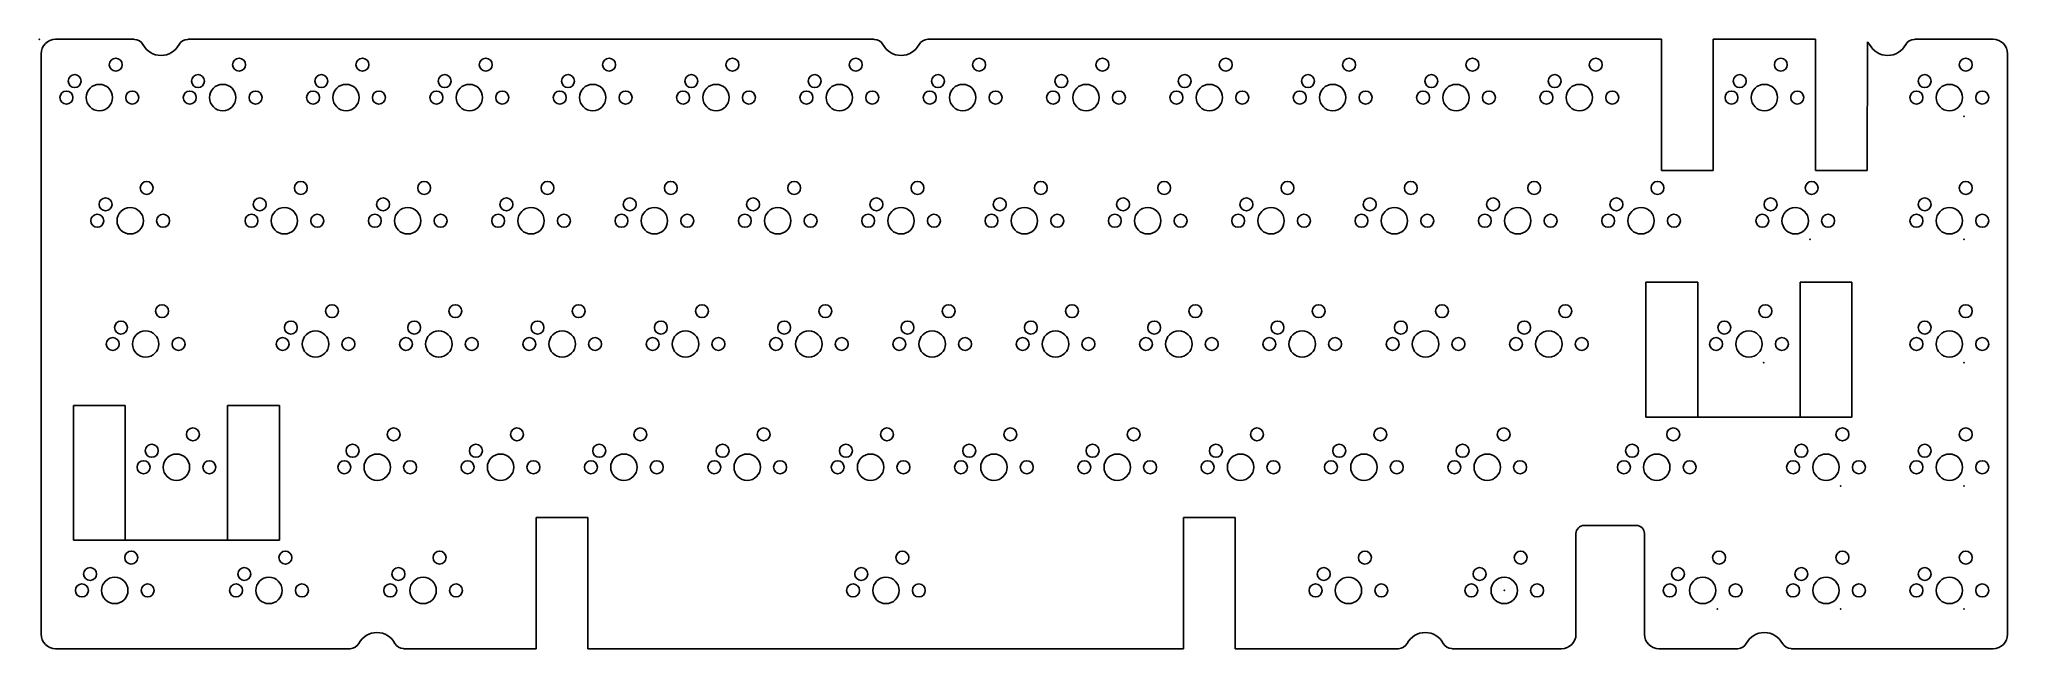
# Model space of a CAD drawing. Header units: centimetres. Extents: x -15.2 to 15.2, y -4.7 to 4.7.
import ezdxf

# ---------------------------------------------------------------- set-up
doc = ezdxf.new("R2010")
doc.units = ezdxf.units.CM
doc.header["$MEASUREMENT"] = 0
doc.layers.add('mikeneko-65-switch-foam v8_switch-foam', color=7, linetype='Continuous')

msp = doc.modelspace()

# ---------------------------------------------------------------- linework, layer by layer
at = {"layer": 'mikeneko-65-switch-foam v8_switch-foam'}
for p, q in [((-13.721, 4.71), (-14.936, 4.71)), ((-2.291, 4.71), (-12.896, 4.71)), ((9.866, 4.71), (-1.466, 4.71)), ((9.866, 4.71), (9.866, 2.68)), ((12.247, 4.71), (10.666, 4.71)), ((10.666, 4.71), (10.666, 2.68)), ((12.247, 2.68), (12.247, 4.71)), ((13.049, 4.67), (13.047, 2.68)), ((14.989, 4.71), (13.774, 4.71)), ((-15.161, -4.485), (-15.161, 4.485)), ((15.214, -4.485), (15.214, 4.485)), ((9.866, 2.68), (10.666, 2.68)), ((9.866, 2.68), (10.666, 2.68)), ((12.247, 2.68), (13.047, 2.68)), ((12.247, 2.68), (13.047, 2.68)), ((9.628, 0.956), (10.428, 0.956)), ((9.628, 0.956), (10.428, 0.956)), ((9.628, 0.956), (9.628, -1.13)), ((10.428, 0.956), (10.428, -1.13)), ((12.009, 0.956), (12.809, 0.956)), ((12.009, 0.956), (12.809, 0.956)), ((12.009, 0.956), (12.009, -1.13)), ((12.809, 0.956), (12.809, -1.13)), ((-14.661, -0.949), (-13.861, -0.949)), ((-14.661, -0.949), (-13.861, -0.949)), ((-14.661, -0.949), (-14.661, -3.035)), ((-13.861, -0.949), (-13.861, -3.035)), ((-12.28, -0.949), (-11.48, -0.949)), ((-12.28, -0.949), (-12.28, -3.035)), ((-11.48, -0.949), (-11.48, -3.035)), ((9.628, -1.13), (10.428, -1.13)), ((9.628, -1.13), (10.428, -1.13)), ((10.428, -1.13), (12.009, -1.13)), ((12.009, -1.13), (12.809, -1.13)), ((12.009, -1.13), (12.809, -1.13)), ((-7.516, -2.68), (-7.516, -4.71)), ((-7.116, -2.68), (-7.516, -2.68)), ((-7.116, -2.68), (-6.716, -2.68)), ((-6.716, -2.68), (-6.716, -4.71)), ((2.884, -2.68), (2.484, -2.68)), ((2.484, -2.68), (2.484, -4.71)), ((2.884, -2.68), (3.284, -2.68)), ((3.284, -2.68), (3.284, -4.71)), ((-14.661, -3.035), (-13.861, -3.035)), ((-14.661, -3.035), (-13.861, -3.035)), ((-13.861, -3.035), (-12.28, -3.035)), ((-12.28, -3.035), (-11.48, -3.035)), ((8.547, -2.93), (8.547, -4.485)), ((8.672, -2.805), (9.479, -2.805)), ((9.604, -2.93), (9.604, -4.485)), ((-10.387, -4.71), (-14.936, -4.71)), ((-7.516, -4.71), (-9.562, -4.71)), ((-6.716, -4.71), (2.484, -4.71)), ((5.806, -4.71), (3.284, -4.71)), ((8.322, -4.71), (6.63, -4.71)), ((11.046, -4.71), (9.829, -4.71)), ((14.989, -4.71), (11.869, -4.71))]:
    msp.add_line(p, q, dxfattribs=at)
for centre, radius in [((-14.007, 4.318), 0.1), ((-12.102, 4.318), 0.1), ((-10.197, 4.318), 0.1), ((-8.292, 4.318), 0.1), ((-6.387, 4.318), 0.1), ((-4.482, 4.318), 0.1), ((-2.577, 4.318), 0.1), ((-0.672, 4.318), 0.1), ((1.233, 4.318), 0.1), ((3.138, 4.318), 0.1), ((5.043, 4.318), 0.1), ((6.948, 4.318), 0.1), ((8.853, 4.318), 0.1), ((11.711, 4.318), 0.1), ((14.568, 4.318), 0.1), ((-14.642, 4.064), 0.1), ((-14.261, 3.81), 0.204), ((-12.737, 4.064), 0.1), ((-12.356, 3.81), 0.204), ((-10.832, 4.064), 0.1), ((-10.451, 3.81), 0.204), ((-8.927, 4.064), 0.1), ((-8.546, 3.81), 0.204), ((-7.022, 4.064), 0.1), ((-6.641, 3.81), 0.204), ((-5.117, 4.064), 0.1), ((-4.736, 3.81), 0.204), ((-3.212, 4.064), 0.1), ((-2.831, 3.81), 0.204), ((-1.307, 4.064), 0.1), ((-0.926, 3.81), 0.204), ((0.598, 4.064), 0.1), ((0.979, 3.81), 0.204), ((2.503, 4.064), 0.1), ((2.884, 3.81), 0.204), ((4.408, 4.064), 0.1), ((4.789, 3.81), 0.204), ((6.313, 4.064), 0.1), ((6.694, 3.81), 0.204), ((8.218, 4.064), 0.1), ((8.599, 3.81), 0.204), ((11.076, 4.064), 0.1), ((11.457, 3.81), 0.204), ((13.933, 4.064), 0.1), ((14.314, 3.81), 0.204), ((-14.769, 3.81), 0.1), ((-13.753, 3.81), 0.1), ((-12.864, 3.81), 0.1), ((-11.848, 3.81), 0.1), ((-10.959, 3.81), 0.1), ((-9.943, 3.81), 0.1), ((-9.054, 3.81), 0.1), ((-8.038, 3.81), 0.1), ((-7.149, 3.81), 0.1), ((-6.133, 3.81), 0.1), ((-5.244, 3.81), 0.1), ((-4.228, 3.81), 0.1), ((-3.339, 3.81), 0.1), ((-2.323, 3.81), 0.1), ((-1.434, 3.81), 0.1), ((-0.418, 3.81), 0.1), ((0.471, 3.81), 0.1), ((1.487, 3.81), 0.1), ((2.376, 3.81), 0.1), ((3.392, 3.81), 0.1), ((4.281, 3.81), 0.1), ((5.297, 3.81), 0.1), ((6.186, 3.81), 0.1), ((7.202, 3.81), 0.1), ((8.091, 3.81), 0.1), ((9.107, 3.81), 0.1), ((10.949, 3.81), 0.1), ((11.965, 3.81), 0.1), ((13.806, 3.81), 0.1), ((14.822, 3.81), 0.1), ((-13.53, 2.413), 0.1), ((-11.149, 2.413), 0.1), ((-11.149, 2.413), 0.1), ((-9.244, 2.413), 0.1), ((-9.244, 2.413), 0.1), ((-7.339, 2.413), 0.1), ((-7.339, 2.413), 0.1), ((-5.434, 2.413), 0.1), ((-5.434, 2.413), 0.1), ((-3.529, 2.413), 0.1), ((-3.529, 2.413), 0.1), ((-1.624, 2.413), 0.1), ((-1.624, 2.413), 0.1), ((0.281, 2.413), 0.1), ((0.281, 2.413), 0.1), ((2.186, 2.413), 0.1), ((2.186, 2.413), 0.1), ((4.091, 2.413), 0.1), ((4.091, 2.413), 0.1), ((5.996, 2.413), 0.1), ((5.996, 2.413), 0.1), ((7.901, 2.413), 0.1), ((7.901, 2.413), 0.1), ((9.806, 2.413), 0.1), ((12.187, 2.413), 0.1), ((12.187, 2.413), 0.1), ((12.187, 2.413), 0.1), ((12.187, 2.413), 0.1), ((14.568, 2.413), 0.1), ((-14.165, 2.159), 0.1), ((-11.784, 2.159), 0.1), ((-11.784, 2.159), 0.1), ((-9.879, 2.159), 0.1), ((-9.879, 2.159), 0.1), ((-7.974, 2.159), 0.1), ((-7.974, 2.159), 0.1), ((-6.069, 2.159), 0.1), ((-6.069, 2.159), 0.1), ((-4.164, 2.159), 0.1), ((-4.164, 2.159), 0.1), ((-2.259, 2.159), 0.1), ((-2.259, 2.159), 0.1), ((-0.354, 2.159), 0.1), ((-0.354, 2.159), 0.1), ((1.551, 2.159), 0.1), ((1.551, 2.159), 0.1), ((3.456, 2.159), 0.1), ((3.456, 2.159), 0.1), ((5.361, 2.159), 0.1), ((5.361, 2.159), 0.1), ((7.266, 2.159), 0.1), ((7.266, 2.159), 0.1), ((9.171, 2.159), 0.1), ((11.552, 2.159), 0.1), ((11.552, 2.159), 0.1), ((11.552, 2.159), 0.1), ((11.552, 2.159), 0.1), ((13.933, 2.159), 0.1), ((-14.293, 1.905), 0.1), ((-13.784, 1.905), 0.204), ((-13.276, 1.905), 0.1), ((-11.911, 1.905), 0.1), ((-11.911, 1.905), 0.1), ((-11.403, 1.905), 0.204), ((-11.403, 1.905), 0.204), ((-10.895, 1.905), 0.1), ((-10.895, 1.905), 0.1), ((-10.006, 1.905), 0.1), ((-10.006, 1.905), 0.1), ((-9.498, 1.905), 0.204), ((-9.498, 1.905), 0.204), ((-8.99, 1.905), 0.1), ((-8.99, 1.905), 0.1), ((-8.101, 1.905), 0.1), ((-8.101, 1.905), 0.1), ((-7.593, 1.905), 0.204), ((-7.593, 1.905), 0.204), ((-7.085, 1.905), 0.1), ((-7.085, 1.905), 0.1), ((-6.196, 1.905), 0.1), ((-6.196, 1.905), 0.1), ((-5.688, 1.905), 0.204), ((-5.688, 1.905), 0.204), ((-5.18, 1.905), 0.1), ((-5.18, 1.905), 0.1), ((-4.291, 1.905), 0.1), ((-4.291, 1.905), 0.1), ((-3.783, 1.905), 0.204), ((-3.783, 1.905), 0.204), ((-3.275, 1.905), 0.1), ((-3.275, 1.905), 0.1), ((-2.386, 1.905), 0.1), ((-2.386, 1.905), 0.1), ((-1.878, 1.905), 0.204), ((-1.878, 1.905), 0.204), ((-1.37, 1.905), 0.1), ((-1.37, 1.905), 0.1), ((-0.481, 1.905), 0.1), ((-0.481, 1.905), 0.1), ((0.027, 1.905), 0.204), ((0.027, 1.905), 0.204), ((0.535, 1.905), 0.1), ((0.535, 1.905), 0.1), ((1.424, 1.905), 0.1), ((1.424, 1.905), 0.1), ((1.932, 1.905), 0.204), ((1.932, 1.905), 0.204), ((2.44, 1.905), 0.1), ((2.44, 1.905), 0.1), ((3.329, 1.905), 0.1), ((3.329, 1.905), 0.1), ((3.837, 1.905), 0.204), ((3.837, 1.905), 0.204), ((4.345, 1.905), 0.1), ((4.345, 1.905), 0.1), ((5.234, 1.905), 0.1), ((5.234, 1.905), 0.1), ((5.742, 1.905), 0.204), ((5.742, 1.905), 0.204), ((6.25, 1.905), 0.1), ((6.25, 1.905), 0.1), ((7.139, 1.905), 0.1), ((7.139, 1.905), 0.1), ((7.647, 1.905), 0.204), ((7.647, 1.905), 0.204), ((8.155, 1.905), 0.1), ((8.155, 1.905), 0.1), ((9.044, 1.905), 0.1), ((9.552, 1.905), 0.204), ((10.06, 1.905), 0.1), ((11.425, 1.905), 0.1), ((11.425, 1.905), 0.1), ((11.425, 1.905), 0.1), ((11.425, 1.905), 0.1), ((11.933, 1.905), 0.204), ((11.933, 1.905), 0.204), ((11.933, 1.905), 0.204), ((11.933, 1.905), 0.204), ((12.441, 1.905), 0.1), ((12.441, 1.905), 0.1), ((12.441, 1.905), 0.1), ((12.441, 1.905), 0.1), ((13.806, 1.905), 0.1), ((14.314, 1.905), 0.204), ((14.822, 1.905), 0.1), ((-13.927, 0.254), 0.1), ((-13.292, 0.508), 0.1), ((-11.303, 0.254), 0.1), ((-11.303, 0.254), 0.1), ((-10.668, 0.508), 0.1), ((-10.668, 0.508), 0.1), ((-9.398, 0.254), 0.1), ((-9.398, 0.254), 0.1), ((-8.763, 0.508), 0.1), ((-8.763, 0.508), 0.1), ((-7.493, 0.254), 0.1), ((-7.493, 0.254), 0.1), ((-6.858, 0.508), 0.1), ((-6.858, 0.508), 0.1), ((-5.588, 0.254), 0.1), ((-5.588, 0.254), 0.1), ((-4.953, 0.508), 0.1), ((-4.953, 0.508), 0.1), ((-3.683, 0.254), 0.1), ((-3.683, 0.254), 0.1), ((-3.048, 0.508), 0.1), ((-3.048, 0.508), 0.1), ((-1.778, 0.254), 0.1), ((-1.778, 0.254), 0.1), ((-1.143, 0.508), 0.1), ((-1.143, 0.508), 0.1), ((0.127, 0.254), 0.1), ((0.127, 0.254), 0.1), ((0.762, 0.508), 0.1), ((0.762, 0.508), 0.1), ((2.032, 0.254), 0.1), ((2.032, 0.254), 0.1), ((2.667, 0.508), 0.1), ((2.667, 0.508), 0.1), ((3.937, 0.254), 0.1), ((3.937, 0.254), 0.1), ((4.572, 0.508), 0.1), ((4.572, 0.508), 0.1), ((5.842, 0.254), 0.1), ((5.842, 0.254), 0.1), ((6.477, 0.508), 0.1), ((6.477, 0.508), 0.1), ((7.747, 0.254), 0.1), ((7.747, 0.254), 0.1), ((8.382, 0.508), 0.1), ((8.382, 0.508), 0.1), ((10.838, 0.254), 0.1), ((10.838, 0.254), 0.1), ((10.838, 0.254), 0.1), ((10.838, 0.254), 0.1), ((11.473, 0.508), 0.1), ((11.473, 0.508), 0.1), ((11.473, 0.508), 0.1), ((11.473, 0.508), 0.1), ((13.933, 0.254), 0.1), ((14.568, 0.508), 0.1), ((-14.054, 0), 0.1), ((-13.546, 0), 0.204), ((-13.038, 0), 0.1), ((-11.43, 0), 0.1), ((-11.43, 0), 0.1), ((-10.922, 0), 0.204), ((-10.922, 0), 0.204), ((-10.414, 0), 0.1), ((-10.414, 0), 0.1), ((-9.525, 0), 0.1), ((-9.525, 0), 0.1), ((-9.017, 0), 0.204), ((-9.017, 0), 0.204), ((-8.509, 0), 0.1), ((-8.509, 0), 0.1), ((-7.62, 0), 0.1), ((-7.62, 0), 0.1), ((-7.112, 0), 0.204), ((-7.112, 0), 0.204), ((-6.604, 0), 0.1), ((-6.604, 0), 0.1), ((-5.715, 0), 0.1), ((-5.715, 0), 0.1), ((-5.207, 0), 0.204), ((-5.207, 0), 0.204), ((-4.699, 0), 0.1), ((-4.699, 0), 0.1), ((-3.81, 0), 0.1), ((-3.81, 0), 0.1), ((-3.302, 0), 0.204), ((-3.302, 0), 0.204), ((-2.794, 0), 0.1), ((-2.794, 0), 0.1), ((-1.905, 0), 0.1), ((-1.905, 0), 0.1), ((-1.397, 0), 0.204), ((-1.397, 0), 0.204), ((-0.889, 0), 0.1), ((-0.889, 0), 0.1), ((0, 0), 0.1), ((0, 0), 0.1), ((0.508, 0), 0.204), ((0.508, 0), 0.204), ((1.016, 0), 0.1), ((1.016, 0), 0.1), ((1.905, 0), 0.1), ((1.905, 0), 0.1), ((2.413, 0), 0.204), ((2.413, 0), 0.204), ((2.921, 0), 0.1), ((2.921, 0), 0.1), ((3.81, 0), 0.1), ((3.81, 0), 0.1), ((4.318, 0), 0.204), ((4.318, 0), 0.204), ((4.826, 0), 0.1), ((4.826, 0), 0.1), ((5.715, 0), 0.1), ((5.715, 0), 0.1), ((6.223, 0), 0.204), ((6.223, 0), 0.204), ((6.731, 0), 0.1), ((6.731, 0), 0.1), ((7.62, 0), 0.1), ((7.62, 0), 0.1), ((8.128, 0), 0.204), ((8.128, 0), 0.204), ((8.636, 0), 0.1), ((8.636, 0), 0.1), ((10.711, 0), 0.1), ((10.711, 0), 0.1), ((10.711, 0), 0.1), ((10.711, 0), 0.1), ((11.219, 0), 0.204), ((11.219, 0), 0.204), ((11.219, 0), 0.204), ((11.219, 0), 0.204), ((11.727, 0), 0.1), ((11.727, 0), 0.1), ((11.727, 0), 0.1), ((11.727, 0), 0.1), ((13.806, 0), 0.1), ((14.314, 0), 0.204), ((14.822, 0), 0.1), ((-12.816, -1.397), 0.1), ((-9.715, -1.397), 0.1), ((-9.715, -1.397), 0.1), ((-7.81, -1.397), 0.1), ((-7.81, -1.397), 0.1), ((-5.905, -1.397), 0.1), ((-5.905, -1.397), 0.1), ((-4, -1.397), 0.1), ((-4, -1.397), 0.1), ((-2.095, -1.397), 0.1), ((-2.095, -1.397), 0.1), ((-2.095, -1.397), 0.1), ((-2.095, -1.397), 0.1), ((-0.19, -1.397), 0.1), ((-0.19, -1.397), 0.1), ((1.715, -1.397), 0.1), ((1.715, -1.397), 0.1), ((3.62, -1.397), 0.1), ((3.62, -1.397), 0.1), ((5.525, -1.397), 0.1), ((5.525, -1.397), 0.1), ((7.43, -1.397), 0.1), ((7.43, -1.397), 0.1), ((10.049, -1.397), 0.1), ((10.049, -1.397), 0.1), ((12.663, -1.397), 0.1), ((14.568, -1.397), 0.1), ((-13.578, -1.905), 0.1), ((-13.451, -1.651), 0.1), ((-13.07, -1.905), 0.204), ((-12.562, -1.905), 0.1), ((-10.477, -1.905), 0.1), ((-10.477, -1.905), 0.1), ((-10.35, -1.651), 0.1), ((-10.35, -1.651), 0.1), ((-9.969, -1.905), 0.204), ((-9.969, -1.905), 0.204), ((-9.461, -1.905), 0.1), ((-9.461, -1.905), 0.1), ((-8.573, -1.905), 0.1), ((-8.573, -1.905), 0.1), ((-8.445, -1.651), 0.1), ((-8.445, -1.651), 0.1), ((-8.064, -1.905), 0.204), ((-8.064, -1.905), 0.204), ((-7.556, -1.905), 0.1), ((-7.556, -1.905), 0.1), ((-6.668, -1.905), 0.1), ((-6.668, -1.905), 0.1), ((-6.54, -1.651), 0.1), ((-6.54, -1.651), 0.1), ((-6.159, -1.905), 0.204), ((-6.159, -1.905), 0.204), ((-5.651, -1.905), 0.1), ((-5.651, -1.905), 0.1), ((-4.762, -1.905), 0.1), ((-4.762, -1.905), 0.1), ((-4.635, -1.651), 0.1), ((-4.635, -1.651), 0.1), ((-4.254, -1.905), 0.204), ((-4.254, -1.905), 0.204), ((-3.746, -1.905), 0.1), ((-3.746, -1.905), 0.1), ((-2.857, -1.905), 0.1), ((-2.857, -1.905), 0.1), ((-2.857, -1.905), 0.1), ((-2.857, -1.905), 0.1), ((-2.73, -1.651), 0.1), ((-2.73, -1.651), 0.1), ((-2.73, -1.651), 0.1), ((-2.73, -1.651), 0.1), ((-2.349, -1.905), 0.204), ((-2.349, -1.905), 0.204), ((-2.349, -1.905), 0.204), ((-2.349, -1.905), 0.204), ((-1.841, -1.905), 0.1), ((-1.841, -1.905), 0.1), ((-1.841, -1.905), 0.1), ((-1.841, -1.905), 0.1), ((-0.952, -1.905), 0.1), ((-0.952, -1.905), 0.1), ((-0.825, -1.651), 0.1), ((-0.825, -1.651), 0.1), ((-0.444, -1.905), 0.204), ((-0.444, -1.905), 0.204), ((0.064, -1.905), 0.1), ((0.064, -1.905), 0.1), ((0.953, -1.905), 0.1), ((0.953, -1.905), 0.1), ((1.08, -1.651), 0.1), ((1.08, -1.651), 0.1), ((1.461, -1.905), 0.204), ((1.461, -1.905), 0.204), ((1.969, -1.905), 0.1), ((1.969, -1.905), 0.1), ((2.857, -1.905), 0.1), ((2.857, -1.905), 0.1), ((2.985, -1.651), 0.1), ((2.985, -1.651), 0.1), ((3.366, -1.905), 0.204), ((3.366, -1.905), 0.204), ((3.874, -1.905), 0.1), ((3.874, -1.905), 0.1), ((4.762, -1.905), 0.1), ((4.762, -1.905), 0.1), ((4.89, -1.651), 0.1), ((4.89, -1.651), 0.1), ((5.271, -1.905), 0.204), ((5.271, -1.905), 0.204), ((5.779, -1.905), 0.1), ((5.779, -1.905), 0.1), ((6.668, -1.905), 0.1), ((6.668, -1.905), 0.1), ((6.795, -1.651), 0.1), ((6.795, -1.651), 0.1), ((7.176, -1.905), 0.204), ((7.176, -1.905), 0.204), ((7.684, -1.905), 0.1), ((7.684, -1.905), 0.1), ((9.287, -1.905), 0.1), ((9.287, -1.905), 0.1), ((9.414, -1.651), 0.1), ((9.414, -1.651), 0.1), ((9.795, -1.905), 0.204), ((9.795, -1.905), 0.204), ((10.303, -1.905), 0.1), ((10.303, -1.905), 0.1), ((11.901, -1.905), 0.1), ((12.028, -1.651), 0.1), ((12.409, -1.905), 0.204), ((12.917, -1.905), 0.1), ((13.806, -1.905), 0.1), ((13.933, -1.651), 0.1), ((14.314, -1.905), 0.204), ((14.822, -1.905), 0.1), ((-13.769, -3.302), 0.1), ((-11.387, -3.302), 0.1), ((-11.387, -3.302), 0.1), ((-9.006, -3.302), 0.1), ((-9.006, -3.302), 0.1), ((-9.006, -3.302), 0.1), ((-9.006, -3.302), 0.1), ((-1.857, -3.302), 0.1), ((-1.857, -3.302), 0.1), ((-1.857, -3.302), 0.1), ((-1.857, -3.302), 0.1), ((5.286, -3.302), 0.1), ((5.286, -3.302), 0.1), ((7.693, -3.302), 0.1), ((7.693, -3.302), 0.1), ((10.758, -3.302), 0.1), ((12.663, -3.302), 0.1), ((14.568, -3.302), 0.1), ((-14.404, -3.556), 0.1), ((-14.023, -3.81), 0.204), ((-12.022, -3.556), 0.1), ((-12.022, -3.556), 0.1), ((-11.641, -3.81), 0.204), ((-11.641, -3.81), 0.204), ((-9.641, -3.556), 0.1), ((-9.641, -3.556), 0.1), ((-9.641, -3.556), 0.1), ((-9.641, -3.556), 0.1), ((-9.26, -3.81), 0.204), ((-9.26, -3.81), 0.204), ((-9.26, -3.81), 0.204), ((-9.26, -3.81), 0.204), ((-2.492, -3.556), 0.1), ((-2.492, -3.556), 0.1), ((-2.492, -3.556), 0.1), ((-2.492, -3.556), 0.1), ((-2.111, -3.81), 0.204), ((-2.111, -3.81), 0.204), ((-2.111, -3.81), 0.204), ((-2.111, -3.81), 0.204), ((4.651, -3.556), 0.1), ((4.651, -3.556), 0.1), ((5.032, -3.81), 0.204), ((5.032, -3.81), 0.204), ((7.058, -3.556), 0.1), ((7.058, -3.556), 0.1), ((7.439, -3.81), 0.204), ((7.439, -3.81), 0.204), ((10.123, -3.556), 0.1), ((10.504, -3.81), 0.204), ((12.028, -3.556), 0.1), ((12.409, -3.81), 0.204), ((13.933, -3.556), 0.1), ((14.314, -3.81), 0.204), ((-14.531, -3.81), 0.1), ((-13.515, -3.81), 0.1), ((-12.149, -3.81), 0.1), ((-12.149, -3.81), 0.1), ((-11.133, -3.81), 0.1), ((-11.133, -3.81), 0.1), ((-9.768, -3.81), 0.1), ((-9.768, -3.81), 0.1), ((-9.768, -3.81), 0.1), ((-9.768, -3.81), 0.1), ((-8.752, -3.81), 0.1), ((-8.752, -3.81), 0.1), ((-8.752, -3.81), 0.1), ((-8.752, -3.81), 0.1), ((-2.619, -3.81), 0.1), ((-2.619, -3.81), 0.1), ((-2.619, -3.81), 0.1), ((-2.619, -3.81), 0.1), ((-1.603, -3.81), 0.1), ((-1.603, -3.81), 0.1), ((-1.603, -3.81), 0.1), ((-1.603, -3.81), 0.1), ((4.524, -3.81), 0.1), ((4.524, -3.81), 0.1), ((5.54, -3.81), 0.1), ((5.54, -3.81), 0.1), ((6.931, -3.81), 0.1), ((6.931, -3.81), 0.1), ((7.947, -3.81), 0.1), ((7.947, -3.81), 0.1), ((9.996, -3.81), 0.1), ((11.012, -3.81), 0.1), ((11.901, -3.81), 0.1), ((12.917, -3.81), 0.1), ((13.806, -3.81), 0.1), ((14.822, -3.81), 0.1)]:
    msp.add_circle(centre, radius, dxfattribs=at)
for centre, radius, start, end in [((-14.936, 4.485), 0.225, 90, 180), ((-13.719, 4.563), 0.147, 26.916, 90.6233), ((-13.308, 4.775), 0.315, 207.54, 332.4601), ((-12.898, 4.563), 0.147, 89.3677, 153.0928), ((-2.292, 4.558), 0.152, 28.0015, 89.5341), ((-1.878, 4.776), 0.315, 207.6304, 332.3698), ((-1.466, 4.56), 0.15, 90, 152.46), ((11.685, 3.522), 1.783, 38.3941, 40.0802), ((13.362, 4.775), 0.315, 207.544, 332.4573), ((13.772, 4.563), 0.147, 89.2639, 153.1831), ((14.989, 4.485), 0.225, 0, 90), ((8.672, -2.93), 0.125, 90, 180), ((9.479, -2.93), 0.125, 0, 90), ((-14.936, -4.485), 0.225, 180, 270), ((-9.974, -4.775), 0.315, 27.5399, 152.46), ((6.218, -4.775), 0.315, 27.5399, 152.46), ((8.322, -4.485), 0.225, 270, 0), ((9.829, -4.485), 0.225, 180, 270), ((11.457, -4.775), 0.315, 27.5399, 152.46), ((14.989, -4.485), 0.225, 270, 0), ((-10.388, -4.558), 0.152, 270.3746, 332.086), ((-9.554, -4.546), 0.164, 210.4716, 267.068), ((5.805, -4.559), 0.151, 270.2165, 332.248), ((6.634, -4.553), 0.157, 209.0574, 268.5165), ((11.04, -4.554), 0.157, 272.1752, 331.0355), ((11.881, -4.54), 0.17, 211.5545, 265.9812)]:
    msp.add_arc(centre, radius, start, end, dxfattribs=at)
for p in [(-15.188, 4.71), (14.542, 3.522), (12.161, 1.617), (12.161, 1.617), (12.161, 1.617), (12.161, 1.617), (14.542, 1.617), (11.447, -0.288), (11.447, -0.288), (11.447, -0.288), (11.447, -0.288), (14.542, -0.288), (12.637, -2.193), (14.542, -2.193), (7.439, -3.81), (10.732, -4.098), (12.637, -4.098), (14.542, -4.098)]:
    msp.add_point(p, dxfattribs=at)

doc.saveas('drawing.dxf')
